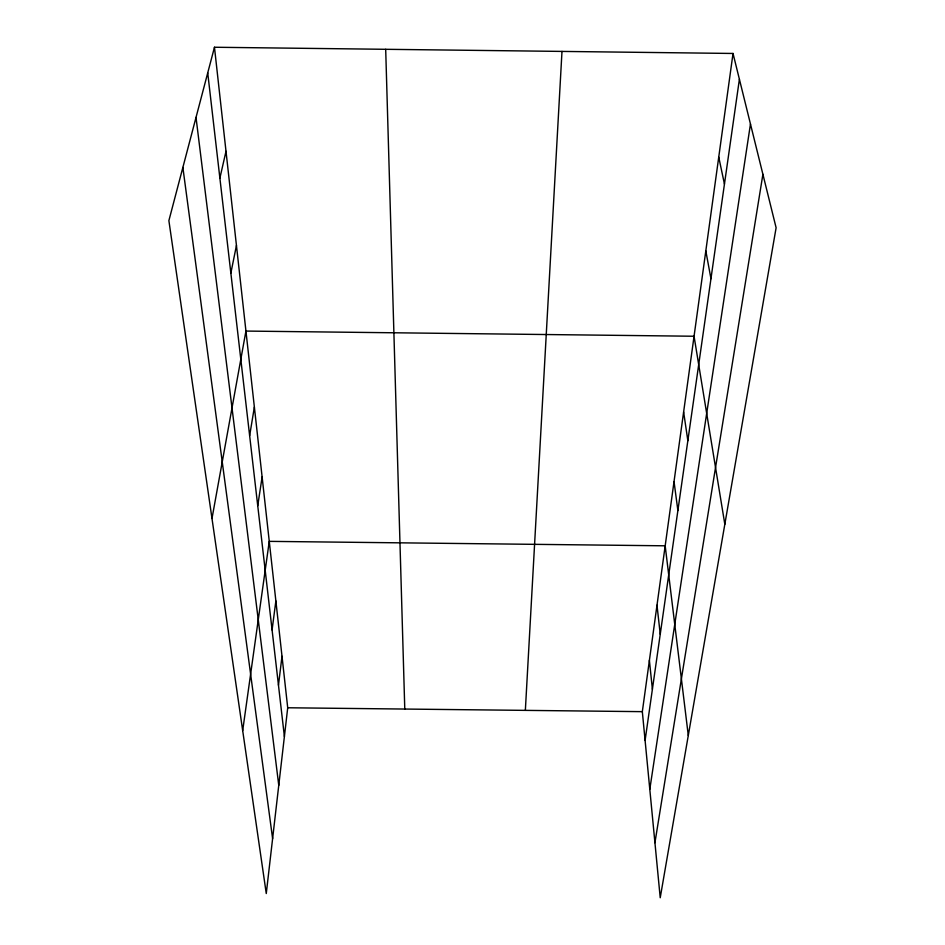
<?xml version="1.0" encoding="UTF-8"?>
<svg xmlns="http://www.w3.org/2000/svg" width="945" height="945" viewBox="0 0 945 945"><rect width="100%" height="100%" fill="white"/><g stroke="black" fill="none" stroke-linecap="round" stroke-linejoin="round"><path stroke-width="1.42" d="M525.349 710.38L561.991 51.42M214.468 47.25L287.717 707.77L266.266 893.545L168.883 220.646L214.468 47.25L733.025 53.463L776.117 227.757L660.224 897.75L642.328 711.656L733.025 53.463M278.468 685.184L282 656.303M272.077 629.937L275.869 600.985M242.688 730.615L269.254 541.367L665.174 545.808L688.291 735.482M645.092 740.455L739.403 79.262M257.737 505.799L262.119 476.93M649.794 789.335L750.472 124.008M654.932 842.727L762.899 174.293M249.645 435.716L254.37 407.071M211.987 518.498L245.936 331.069L694.055 336.243L724.827 524.274M230.852 273.129L236.451 245.44M219.878 178.121L226.009 151.283M287.717 707.77L642.328 711.656M718.743 157.106L724.449 184.074M705.82 250.921L710.959 278.716M683.625 411.973L687.854 440.713M674.033 481.596L677.884 510.536M182.869 167.454L272.609 838.617M196.017 117.416L278.763 785.319M207.723 72.907L284.398 736.509M656.988 605.225L660.248 634.249M649.392 660.354L652.393 689.295M385.69 49.305L404.779 709.057"/></g></svg>
